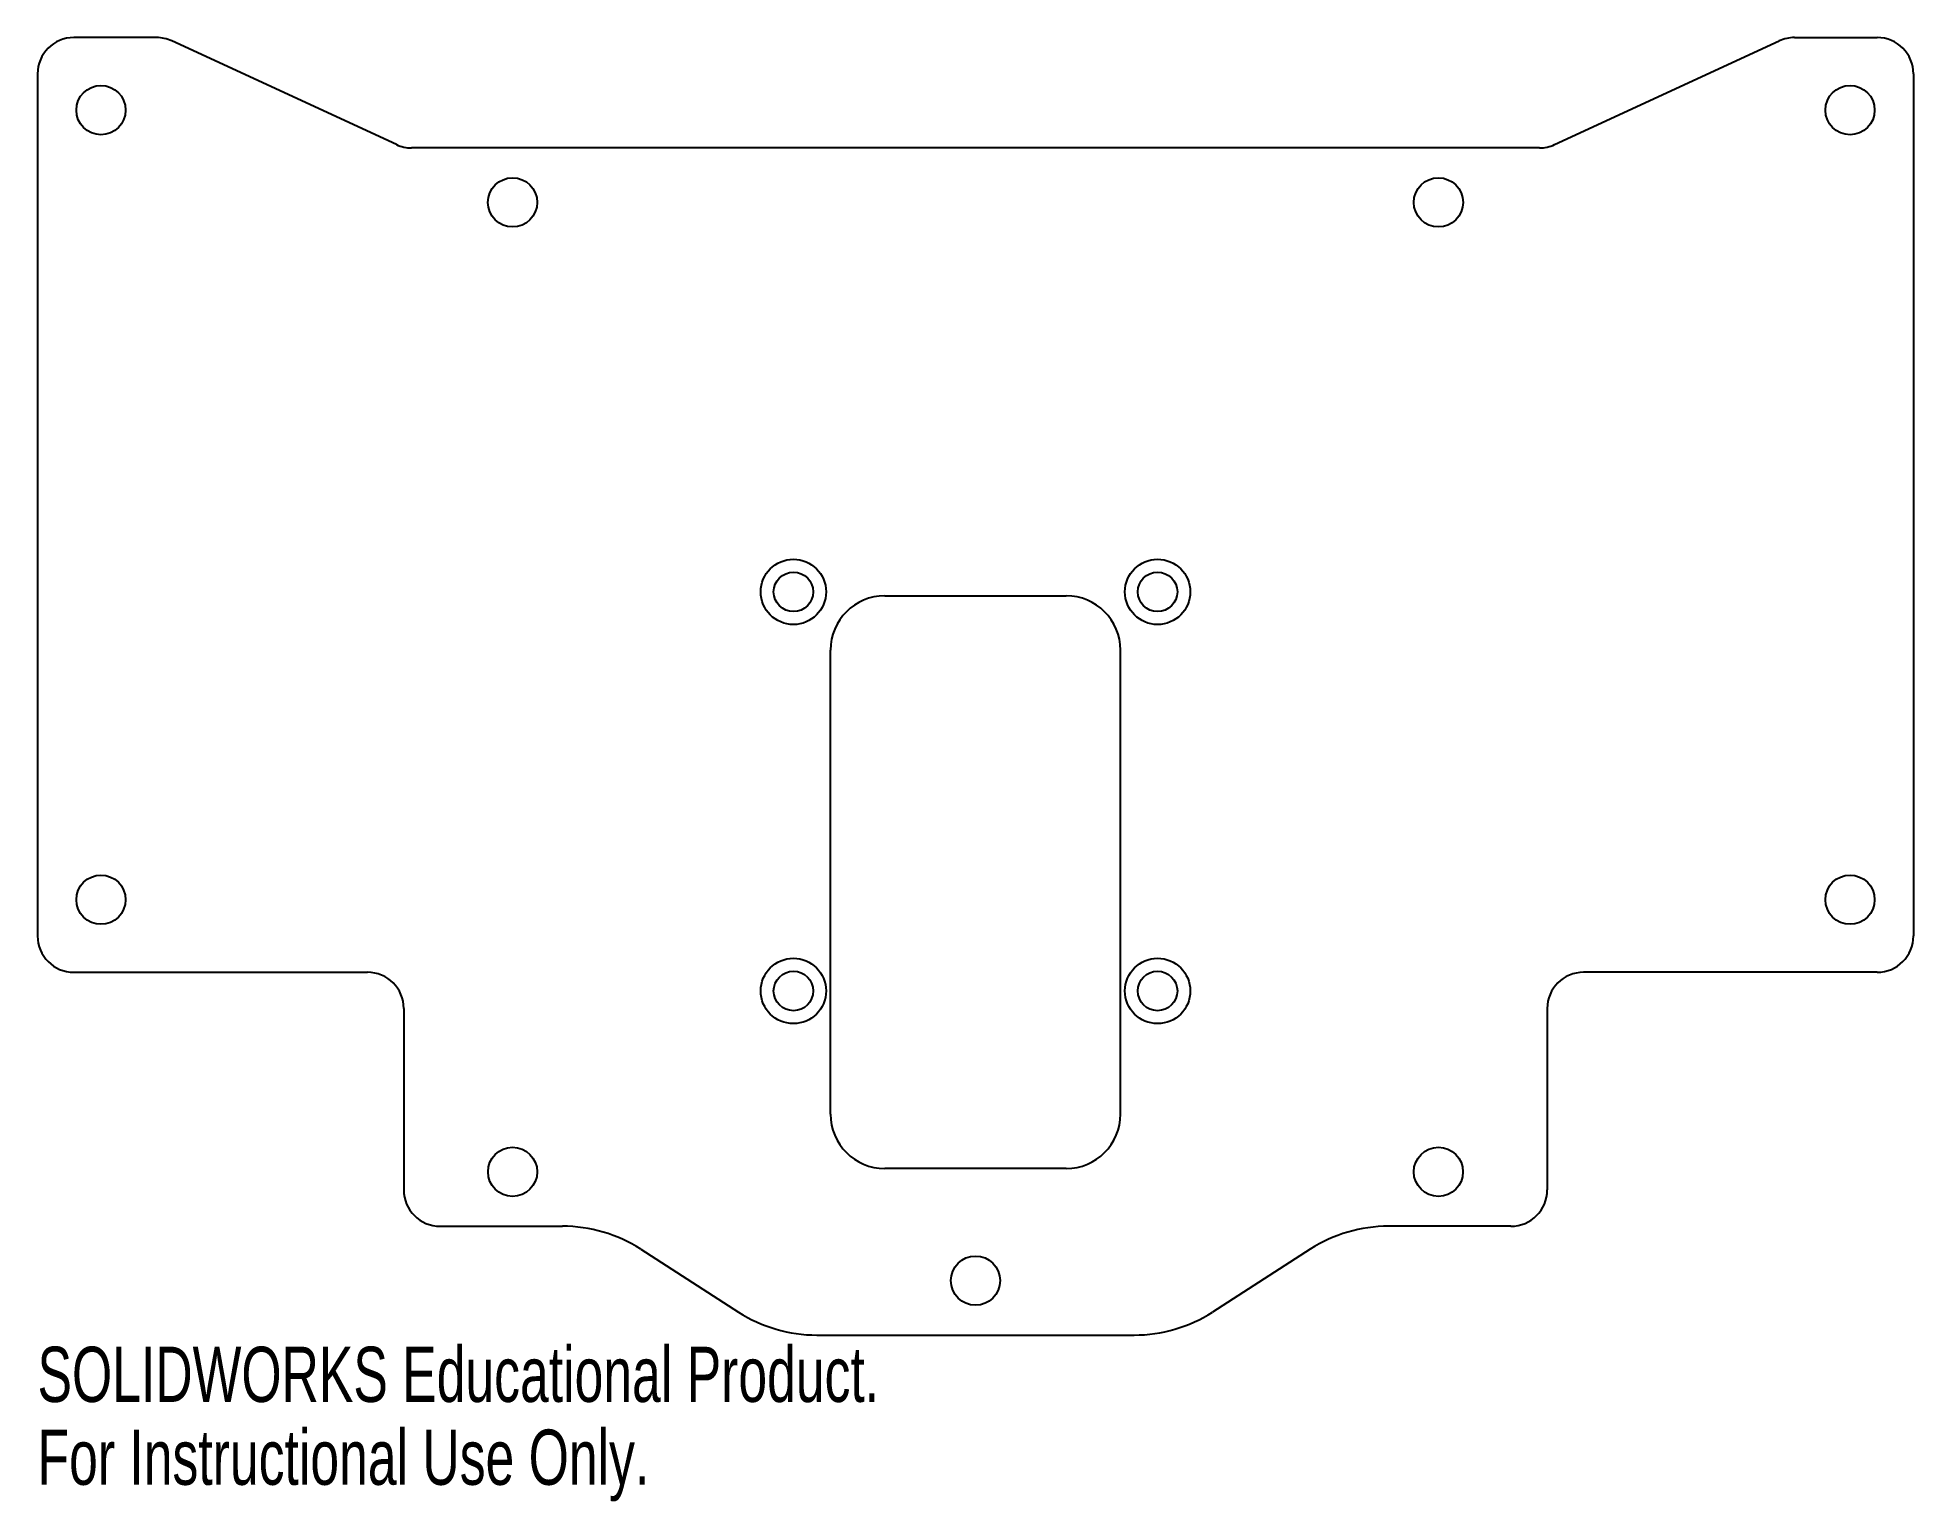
# Model space of a CAD drawing. Header units: inches. Extents: x -3.23 to 3.23, y -0.95 to 4.1.
import ezdxf

# ---------------------------------------------------------------- set-up
doc = ezdxf.new("R2010")
doc.units = ezdxf.units.IN
doc.header["$MEASUREMENT"] = 0
doc.styles.add('SLDTEXTSTYLE0', font='TXT', dxfattribs={"width": 0.7})

msp = doc.modelspace()

# ---------------------------------------------------------------- linework, layer by layer
at = {"color": 7, "linetype": 'Continuous', "lineweight": 25}
for p, q in [((-2.8229, 4.0955), (-3.108, 4.0955)), ((-1.996, 3.7266), (-2.7706, 4.084)), ((1.996, 3.7266), (2.7706, 4.084)), ((2.8229, 4.0955), (3.108, 4.0955)), ((-3.233, 3.9705), (-3.233, 1)), ((3.233, 3.9705), (3.233, 1)), ((1.9437, 3.7151), (-1.9437, 3.7151)), ((-0.3125, 2.1721), (0.3125, 2.1721)), ((-0.5, 0.3864), (-0.5, 1.9846)), ((0.5, 0.3864), (0.5, 1.9846)), ((-3.108, 0.875), (-2.0955, 0.875)), ((3.108, 0.875), (2.0955, 0.875)), ((-1.9705, 0.75), (-1.9705, 0.125)), ((1.9705, 0.75), (1.9705, 0.125)), ((0.3125, 0.1989), (-0.3125, 0.1989)), ((-1.8455, 0), (-1.4238, 0)), ((1.8455, 0), (1.4238, 0)), ((-1.1534, -0.0794), (-0.8171, -0.2956)), ((1.1534, -0.0794), (0.8171, -0.2956)), ((-0.5467, -0.375), (0.5467, -0.375))]:
    msp.add_line(p, q, dxfattribs=at)
for centre, radius in [((-3.0142, 3.8455), 0.0848), ((3.0142, 3.8455), 0.0848), ((-1.5955, 3.5276), 0.0848), ((1.5955, 3.5276), 0.0848), ((-0.6277, 2.1855), 0.1125), ((0.6277, 2.1855), 0.1125), ((-0.6277, 2.1855), 0.068), ((0.6277, 2.1855), 0.068), ((-3.0142, 1.125), 0.0848), ((3.0142, 1.125), 0.0848), ((-0.6277, 0.8105), 0.1125), ((0.6277, 0.8105), 0.1125), ((-0.6277, 0.8105), 0.068), ((0.6277, 0.8105), 0.068), ((-1.5955, 0.1875), 0.0847), ((1.5955, 0.1875), 0.0847), ((0, -0.1875), 0.0848)]:
    msp.add_circle(centre, radius, dxfattribs=at)
for centre, radius, start, end in [((-3.108, 3.9705), 0.125, 90, 180), ((-2.8229, 3.9705), 0.125, 65.23174, 90), ((2.8229, 3.9705), 0.125, 90, 114.76826), ((3.108, 3.9705), 0.125, 0, 90), ((-1.9437, 3.8401), 0.125, 245.23174, 270), ((1.9437, 3.8401), 0.125, 270, 294.76826), ((-0.3125, 1.9846), 0.1875, 90, 180), ((0.3125, 1.9846), 0.1875, 0, 90), ((-3.108, 1), 0.125, 180, 270), ((3.108, 1), 0.125, 270, 0), ((-2.0955, 0.75), 0.125, 0, 90), ((2.0955, 0.75), 0.125, 90, 180), ((-0.3125, 0.3864), 0.1875, 180, 270), ((0.3125, 0.3864), 0.1875, 270, 0), ((-1.8455, 0.125), 0.125, 180, 270), ((1.8455, 0.125), 0.125, 270, 0), ((-1.4238, -0.5), 0.5, 57.26804, 90), ((1.4238, -0.5), 0.5, 90, 122.73196), ((-0.5467, 0.125), 0.5, 237.26804, 270), ((0.5467, 0.125), 0.5, 270, 302.73196)]:
    msp.add_arc(centre, radius, start, end, dxfattribs=at)

# ---------------------------------------------------------------- texts
at = {"color": 7, "linetype": 'Continuous', "char_height": 0.1903, "attachment_point": 1, "style": 'SLDTEXTSTYLE0'}
for s, insert in [('SOLIDWORKS Educational Product.', (-3.233, -0.4151)), ('For Instructional Use Only.', (-3.233, -0.7006))]:
    msp.add_mtext(s, dxfattribs=dict(at, insert=insert))

doc.saveas('drawing.dxf')
